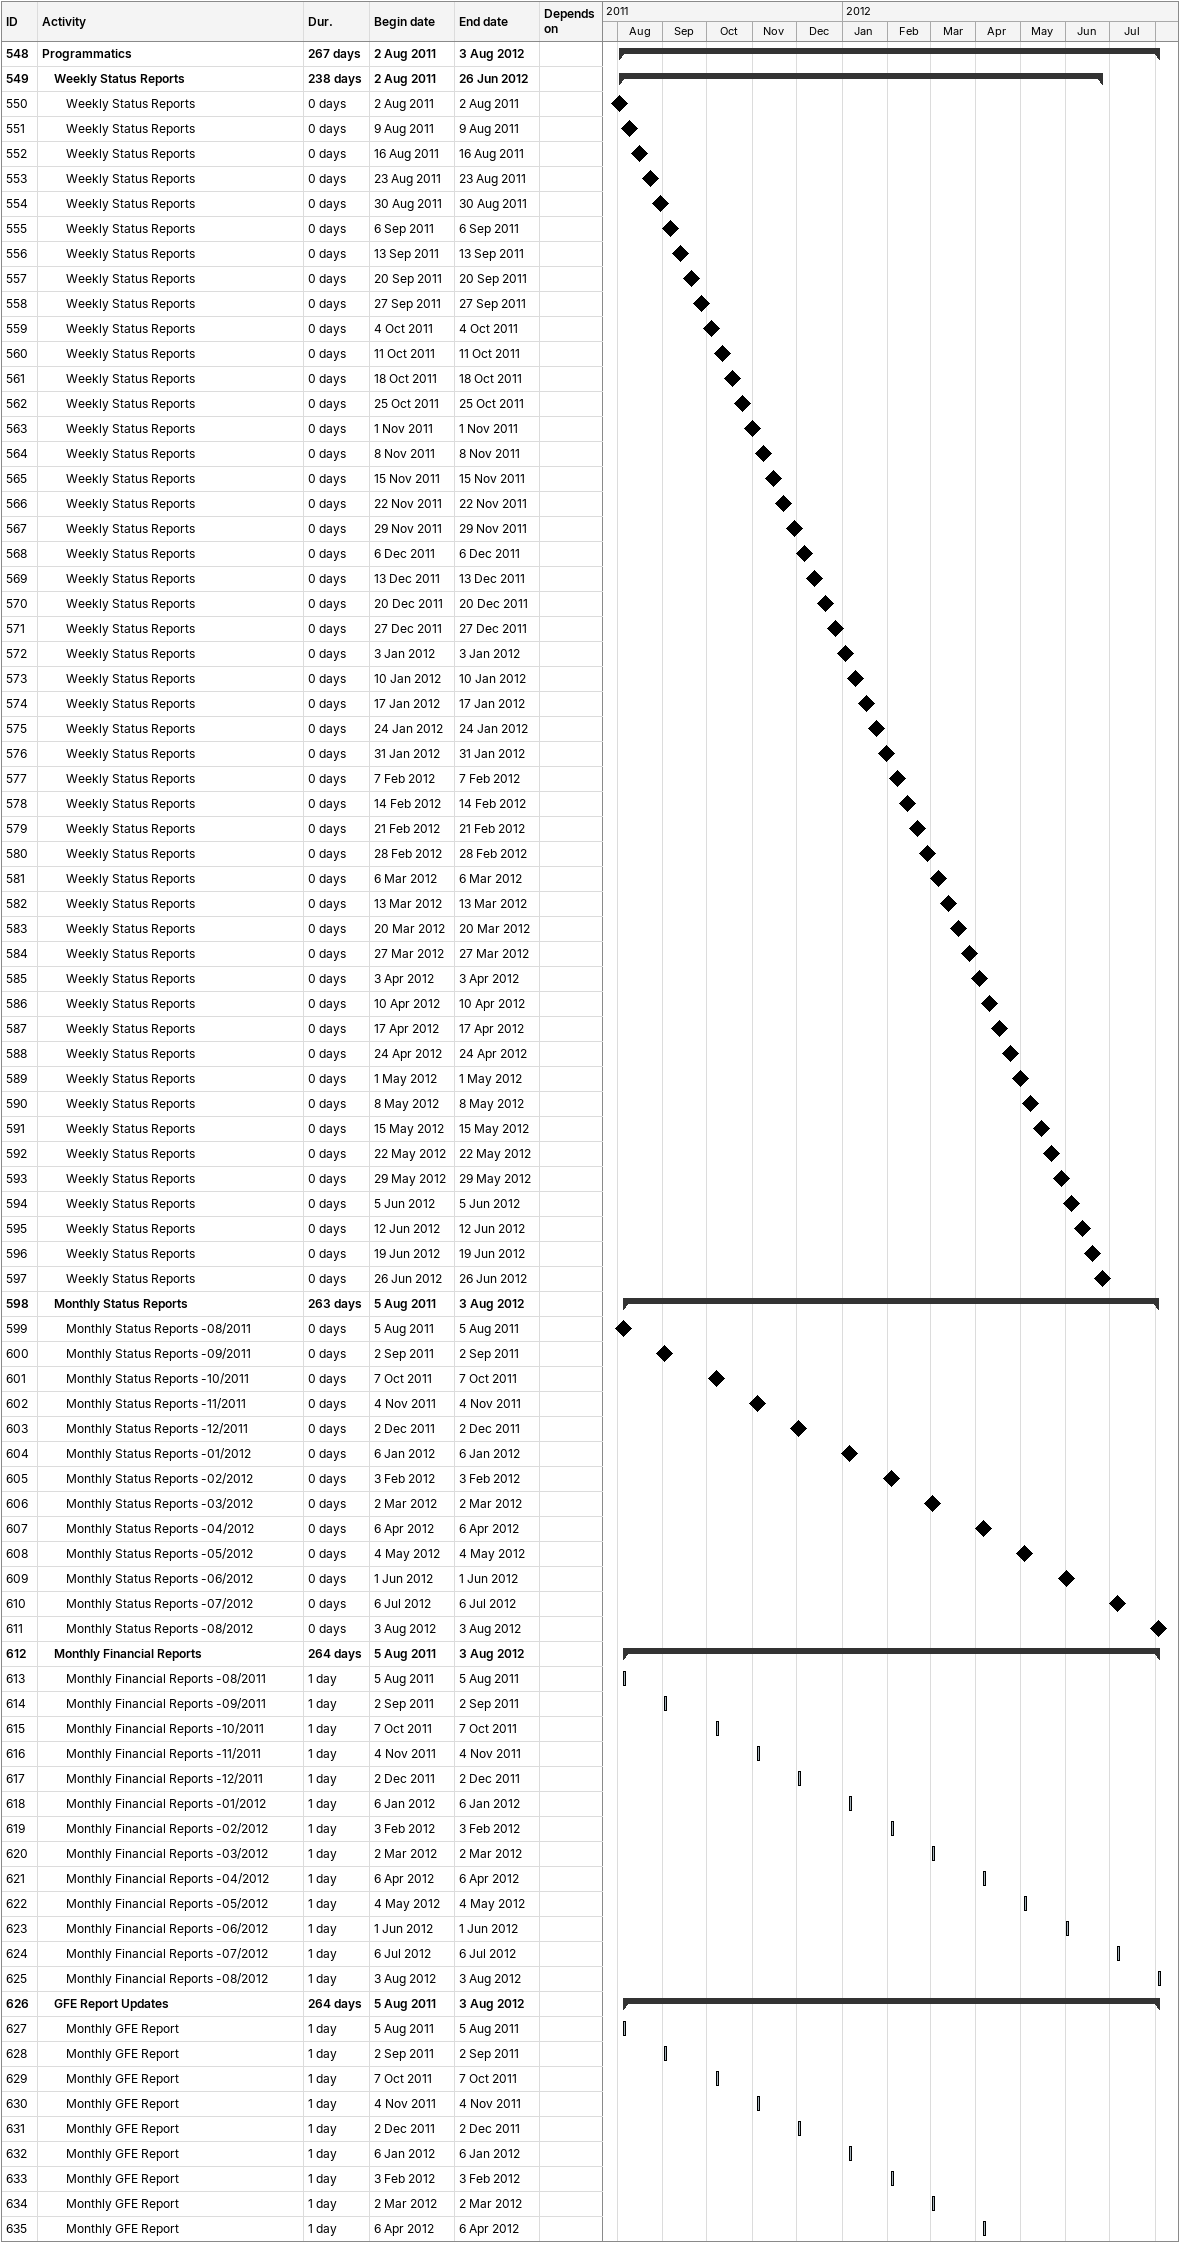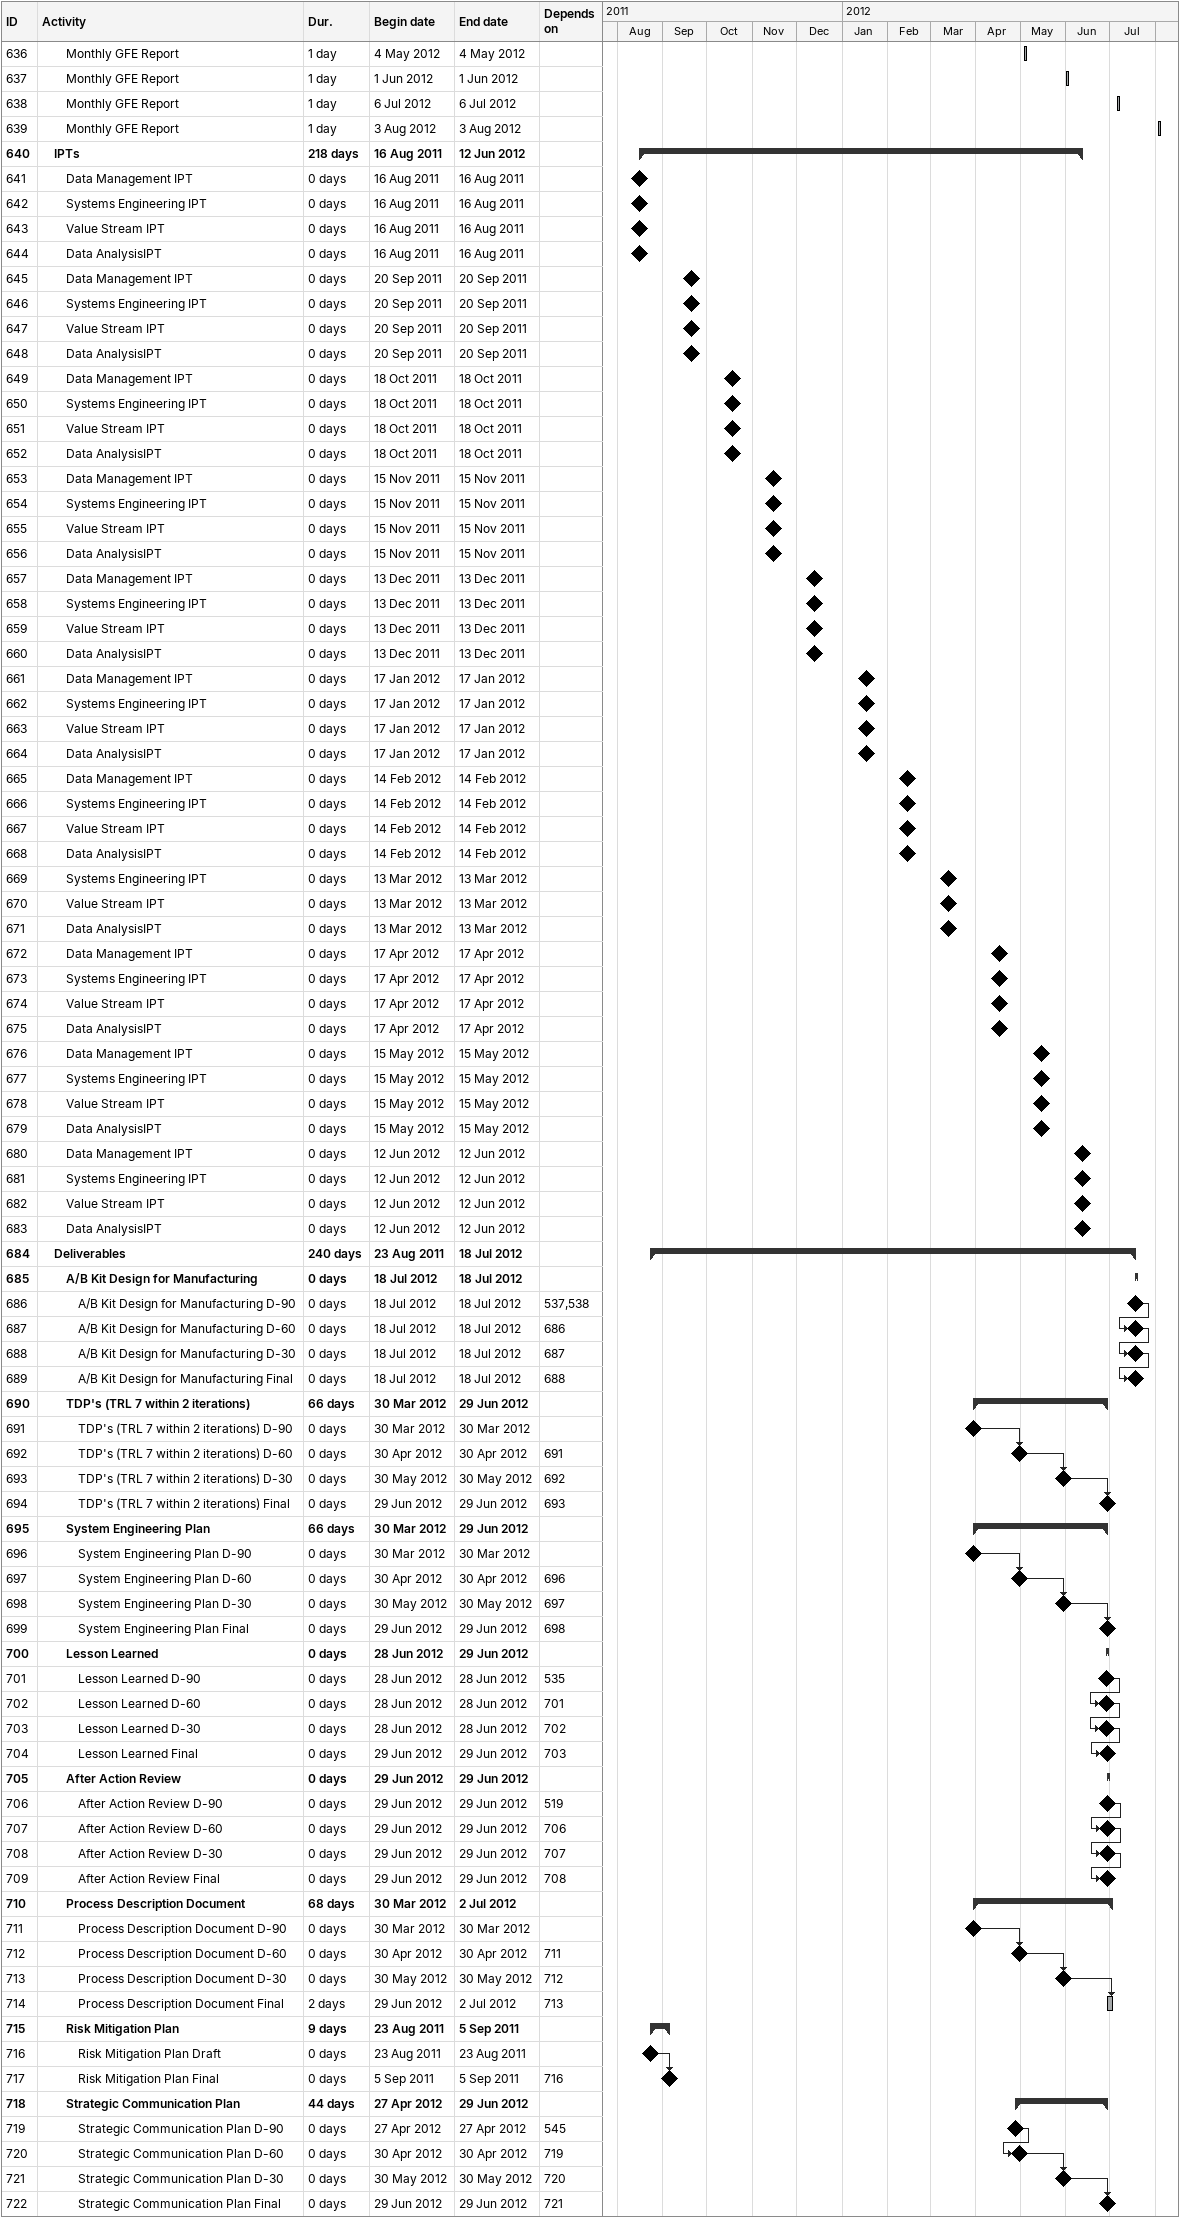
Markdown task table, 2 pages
| ID | Level | Task | Duration | Start | Finish | Predecessors |
|---|---|---|---|---|---|---|
| 548 | 1 | **Programmatics** | 267d | 2011-08-02 | 2012-08-03 |  |
| 549 | 2 | **Weekly Status Reports** | 238d | 2011-08-02 | 2012-06-26 |  |
| 550 | 3 | Weekly Status Reports | 0d | 2011-08-02 | 2011-08-02 |  |
| 551 | 3 | Weekly Status Reports | 0d | 2011-08-09 | 2011-08-09 |  |
| 552 | 3 | Weekly Status Reports | 0d | 2011-08-16 | 2011-08-16 |  |
| 553 | 3 | Weekly Status Reports | 0d | 2011-08-23 | 2011-08-23 |  |
| 554 | 3 | Weekly Status Reports | 0d | 2011-08-30 | 2011-08-30 |  |
| 555 | 3 | Weekly Status Reports | 0d | 2011-09-06 | 2011-09-06 |  |
| 556 | 3 | Weekly Status Reports | 0d | 2011-09-13 | 2011-09-13 |  |
| 557 | 3 | Weekly Status Reports | 0d | 2011-09-20 | 2011-09-20 |  |
| 558 | 3 | Weekly Status Reports | 0d | 2011-09-27 | 2011-09-27 |  |
| 559 | 3 | Weekly Status Reports | 0d | 2011-10-04 | 2011-10-04 |  |
| 560 | 3 | Weekly Status Reports | 0d | 2011-10-11 | 2011-10-11 |  |
| 561 | 3 | Weekly Status Reports | 0d | 2011-10-18 | 2011-10-18 |  |
| 562 | 3 | Weekly Status Reports | 0d | 2011-10-25 | 2011-10-25 |  |
| 563 | 3 | Weekly Status Reports | 0d | 2011-11-01 | 2011-11-01 |  |
| 564 | 3 | Weekly Status Reports | 0d | 2011-11-08 | 2011-11-08 |  |
| 565 | 3 | Weekly Status Reports | 0d | 2011-11-15 | 2011-11-15 |  |
| 566 | 3 | Weekly Status Reports | 0d | 2011-11-22 | 2011-11-22 |  |
| 567 | 3 | Weekly Status Reports | 0d | 2011-11-29 | 2011-11-29 |  |
| 568 | 3 | Weekly Status Reports | 0d | 2011-12-06 | 2011-12-06 |  |
| 569 | 3 | Weekly Status Reports | 0d | 2011-12-13 | 2011-12-13 |  |
| 570 | 3 | Weekly Status Reports | 0d | 2011-12-20 | 2011-12-20 |  |
| 571 | 3 | Weekly Status Reports | 0d | 2011-12-27 | 2011-12-27 |  |
| 572 | 3 | Weekly Status Reports | 0d | 2012-01-03 | 2012-01-03 |  |
| 573 | 3 | Weekly Status Reports | 0d | 2012-01-10 | 2012-01-10 |  |
| 574 | 3 | Weekly Status Reports | 0d | 2012-01-17 | 2012-01-17 |  |
| 575 | 3 | Weekly Status Reports | 0d | 2012-01-24 | 2012-01-24 |  |
| 576 | 3 | Weekly Status Reports | 0d | 2012-01-31 | 2012-01-31 |  |
| 577 | 3 | Weekly Status Reports | 0d | 2012-02-07 | 2012-02-07 |  |
| 578 | 3 | Weekly Status Reports | 0d | 2012-02-14 | 2012-02-14 |  |
| 579 | 3 | Weekly Status Reports | 0d | 2012-02-21 | 2012-02-21 |  |
| 580 | 3 | Weekly Status Reports | 0d | 2012-02-28 | 2012-02-28 |  |
| 581 | 3 | Weekly Status Reports | 0d | 2012-03-06 | 2012-03-06 |  |
| 582 | 3 | Weekly Status Reports | 0d | 2012-03-13 | 2012-03-13 |  |
| 583 | 3 | Weekly Status Reports | 0d | 2012-03-20 | 2012-03-20 |  |
| 584 | 3 | Weekly Status Reports | 0d | 2012-03-27 | 2012-03-27 |  |
| 585 | 3 | Weekly Status Reports | 0d | 2012-04-03 | 2012-04-03 |  |
| 586 | 3 | Weekly Status Reports | 0d | 2012-04-10 | 2012-04-10 |  |
| 587 | 3 | Weekly Status Reports | 0d | 2012-04-17 | 2012-04-17 |  |
| 588 | 3 | Weekly Status Reports | 0d | 2012-04-24 | 2012-04-24 |  |
| 589 | 3 | Weekly Status Reports | 0d | 2012-05-01 | 2012-05-01 |  |
| 590 | 3 | Weekly Status Reports | 0d | 2012-05-08 | 2012-05-08 |  |
| 591 | 3 | Weekly Status Reports | 0d | 2012-05-15 | 2012-05-15 |  |
| 592 | 3 | Weekly Status Reports | 0d | 2012-05-22 | 2012-05-22 |  |
| 593 | 3 | Weekly Status Reports | 0d | 2012-05-29 | 2012-05-29 |  |
| 594 | 3 | Weekly Status Reports | 0d | 2012-06-05 | 2012-06-05 |  |
| 595 | 3 | Weekly Status Reports | 0d | 2012-06-12 | 2012-06-12 |  |
| 596 | 3 | Weekly Status Reports | 0d | 2012-06-19 | 2012-06-19 |  |
| 597 | 3 | Weekly Status Reports | 0d | 2012-06-26 | 2012-06-26 |  |
| 598 | 2 | **Monthly Status Reports** | 263d | 2011-08-05 | 2012-08-03 |  |
| 599 | 3 | Monthly Status Reports -08/2011 | 0d | 2011-08-05 | 2011-08-05 |  |
| 600 | 3 | Monthly Status Reports -09/2011 | 0d | 2011-09-02 | 2011-09-02 |  |
| 601 | 3 | Monthly Status Reports -10/2011 | 0d | 2011-10-07 | 2011-10-07 |  |
| 602 | 3 | Monthly Status Reports -11/2011 | 0d | 2011-11-04 | 2011-11-04 |  |
| 603 | 3 | Monthly Status Reports -12/2011 | 0d | 2011-12-02 | 2011-12-02 |  |
| 604 | 3 | Monthly Status Reports -01/2012 | 0d | 2012-01-06 | 2012-01-06 |  |
| 605 | 3 | Monthly Status Reports -02/2012 | 0d | 2012-02-03 | 2012-02-03 |  |
| 606 | 3 | Monthly Status Reports -03/2012 | 0d | 2012-03-02 | 2012-03-02 |  |
| 607 | 3 | Monthly Status Reports -04/2012 | 0d | 2012-04-06 | 2012-04-06 |  |
| 608 | 3 | Monthly Status Reports -05/2012 | 0d | 2012-05-04 | 2012-05-04 |  |
| 609 | 3 | Monthly Status Reports -06/2012 | 0d | 2012-06-01 | 2012-06-01 |  |
| 610 | 3 | Monthly Status Reports -07/2012 | 0d | 2012-07-06 | 2012-07-06 |  |
| 611 | 3 | Monthly Status Reports -08/2012 | 0d | 2012-08-03 | 2012-08-03 |  |
| 612 | 2 | **Monthly Financial Reports** | 264d | 2011-08-05 | 2012-08-03 |  |
| 613 | 3 | Monthly Financial Reports -08/2011 | 1d | 2011-08-05 | 2011-08-05 |  |
| 614 | 3 | Monthly Financial Reports -09/2011 | 1d | 2011-09-02 | 2011-09-02 |  |
| 615 | 3 | Monthly Financial Reports -10/2011 | 1d | 2011-10-07 | 2011-10-07 |  |
| 616 | 3 | Monthly Financial Reports -11/2011 | 1d | 2011-11-04 | 2011-11-04 |  |
| 617 | 3 | Monthly Financial Reports -12/2011 | 1d | 2011-12-02 | 2011-12-02 |  |
| 618 | 3 | Monthly Financial Reports -01/2012 | 1d | 2012-01-06 | 2012-01-06 |  |
| 619 | 3 | Monthly Financial Reports -02/2012 | 1d | 2012-02-03 | 2012-02-03 |  |
| 620 | 3 | Monthly Financial Reports -03/2012 | 1d | 2012-03-02 | 2012-03-02 |  |
| 621 | 3 | Monthly Financial Reports -04/2012 | 1d | 2012-04-06 | 2012-04-06 |  |
| 622 | 3 | Monthly Financial Reports -05/2012 | 1d | 2012-05-04 | 2012-05-04 |  |
| 623 | 3 | Monthly Financial Reports -06/2012 | 1d | 2012-06-01 | 2012-06-01 |  |
| 624 | 3 | Monthly Financial Reports -07/2012 | 1d | 2012-07-06 | 2012-07-06 |  |
| 625 | 3 | Monthly Financial Reports -08/2012 | 1d | 2012-08-03 | 2012-08-03 |  |
| 626 | 2 | **GFE Report Updates** | 264d | 2011-08-05 | 2012-08-03 |  |
| 627 | 3 | Monthly GFE Report | 1d | 2011-08-05 | 2011-08-05 |  |
| 628 | 3 | Monthly GFE Report | 1d | 2011-09-02 | 2011-09-02 |  |
| 629 | 3 | Monthly GFE Report | 1d | 2011-10-07 | 2011-10-07 |  |
| 630 | 3 | Monthly GFE Report | 1d | 2011-11-04 | 2011-11-04 |  |
| 631 | 3 | Monthly GFE Report | 1d | 2011-12-02 | 2011-12-02 |  |
| 632 | 3 | Monthly GFE Report | 1d | 2012-01-06 | 2012-01-06 |  |
| 633 | 3 | Monthly GFE Report | 1d | 2012-02-03 | 2012-02-03 |  |
| 634 | 3 | Monthly GFE Report | 1d | 2012-03-02 | 2012-03-02 |  |
| 635 | 3 | Monthly GFE Report | 1d | 2012-04-06 | 2012-04-06 |  |
| 636 | 3 | Monthly GFE Report | 1d | 2012-05-04 | 2012-05-04 |  |
| 637 | 3 | Monthly GFE Report | 1d | 2012-06-01 | 2012-06-01 |  |
| 638 | 3 | Monthly GFE Report | 1d | 2012-07-06 | 2012-07-06 |  |
| 639 | 3 | Monthly GFE Report | 1d | 2012-08-03 | 2012-08-03 |  |
| 640 | 2 | **IPTs** | 218d | 2011-08-16 | 2012-06-12 |  |
| 641 | 3 | Data Management IPT | 0d | 2011-08-16 | 2011-08-16 |  |
| 642 | 3 | Systems Engineering IPT | 0d | 2011-08-16 | 2011-08-16 |  |
| 643 | 3 | Value Stream IPT | 0d | 2011-08-16 | 2011-08-16 |  |
| 644 | 3 | Data AnalysisIPT | 0d | 2011-08-16 | 2011-08-16 |  |
| 645 | 3 | Data Management IPT | 0d | 2011-09-20 | 2011-09-20 |  |
| 646 | 3 | Systems Engineering IPT | 0d | 2011-09-20 | 2011-09-20 |  |
| 647 | 3 | Value Stream IPT | 0d | 2011-09-20 | 2011-09-20 |  |
| 648 | 3 | Data AnalysisIPT | 0d | 2011-09-20 | 2011-09-20 |  |
| 649 | 3 | Data Management IPT | 0d | 2011-10-18 | 2011-10-18 |  |
| 650 | 3 | Systems Engineering IPT | 0d | 2011-10-18 | 2011-10-18 |  |
| 651 | 3 | Value Stream IPT | 0d | 2011-10-18 | 2011-10-18 |  |
| 652 | 3 | Data AnalysisIPT | 0d | 2011-10-18 | 2011-10-18 |  |
| 653 | 3 | Data Management IPT | 0d | 2011-11-15 | 2011-11-15 |  |
| 654 | 3 | Systems Engineering IPT | 0d | 2011-11-15 | 2011-11-15 |  |
| 655 | 3 | Value Stream IPT | 0d | 2011-11-15 | 2011-11-15 |  |
| 656 | 3 | Data AnalysisIPT | 0d | 2011-11-15 | 2011-11-15 |  |
| 657 | 3 | Data Management IPT | 0d | 2011-12-13 | 2011-12-13 |  |
| 658 | 3 | Systems Engineering IPT | 0d | 2011-12-13 | 2011-12-13 |  |
| 659 | 3 | Value Stream IPT | 0d | 2011-12-13 | 2011-12-13 |  |
| 660 | 3 | Data AnalysisIPT | 0d | 2011-12-13 | 2011-12-13 |  |
| 661 | 3 | Data Management IPT | 0d | 2012-01-17 | 2012-01-17 |  |
| 662 | 3 | Systems Engineering IPT | 0d | 2012-01-17 | 2012-01-17 |  |
| 663 | 3 | Value Stream IPT | 0d | 2012-01-17 | 2012-01-17 |  |
| 664 | 3 | Data AnalysisIPT | 0d | 2012-01-17 | 2012-01-17 |  |
| 665 | 3 | Data Management IPT | 0d | 2012-02-14 | 2012-02-14 |  |
| 666 | 3 | Systems Engineering IPT | 0d | 2012-02-14 | 2012-02-14 |  |
| 667 | 3 | Value Stream IPT | 0d | 2012-02-14 | 2012-02-14 |  |
| 668 | 3 | Data AnalysisIPT | 0d | 2012-02-14 | 2012-02-14 |  |
| 669 | 3 | Systems Engineering IPT | 0d | 2012-03-13 | 2012-03-13 |  |
| 670 | 3 | Value Stream IPT | 0d | 2012-03-13 | 2012-03-13 |  |
| 671 | 3 | Data AnalysisIPT | 0d | 2012-03-13 | 2012-03-13 |  |
| 672 | 3 | Data Management IPT | 0d | 2012-04-17 | 2012-04-17 |  |
| 673 | 3 | Systems Engineering IPT | 0d | 2012-04-17 | 2012-04-17 |  |
| 674 | 3 | Value Stream IPT | 0d | 2012-04-17 | 2012-04-17 |  |
| 675 | 3 | Data AnalysisIPT | 0d | 2012-04-17 | 2012-04-17 |  |
| 676 | 3 | Data Management IPT | 0d | 2012-05-15 | 2012-05-15 |  |
| 677 | 3 | Systems Engineering IPT | 0d | 2012-05-15 | 2012-05-15 |  |
| 678 | 3 | Value Stream IPT | 0d | 2012-05-15 | 2012-05-15 |  |
| 679 | 3 | Data AnalysisIPT | 0d | 2012-05-15 | 2012-05-15 |  |
| 680 | 3 | Data Management IPT | 0d | 2012-06-12 | 2012-06-12 |  |
| 681 | 3 | Systems Engineering IPT | 0d | 2012-06-12 | 2012-06-12 |  |
| 682 | 3 | Value Stream IPT | 0d | 2012-06-12 | 2012-06-12 |  |
| 683 | 3 | Data AnalysisIPT | 0d | 2012-06-12 | 2012-06-12 |  |
| 684 | 2 | **Deliverables** | 240d | 2011-08-23 | 2012-07-18 |  |
| 685 | 3 | **A/B Kit Design for Manufacturing** | 0d | 2012-07-18 | 2012-07-18 |  |
| 686 | 4 | A/B Kit Design for Manufacturing D-90 | 0d | 2012-07-18 | 2012-07-18 | 537, 538 |
| 687 | 4 | A/B Kit Design for Manufacturing D-60 | 0d | 2012-07-18 | 2012-07-18 | 686 |
| 688 | 4 | A/B Kit Design for Manufacturing D-30 | 0d | 2012-07-18 | 2012-07-18 | 687 |
| 689 | 4 | A/B Kit Design for Manufacturing Final | 0d | 2012-07-18 | 2012-07-18 | 688 |
| 690 | 3 | **TDP's (TRL 7 within 2 iterations)** | 66d | 2012-03-30 | 2012-06-29 |  |
| 691 | 4 | TDP's (TRL 7 within 2 iterations) D-90 | 0d | 2012-03-30 | 2012-03-30 |  |
| 692 | 4 | TDP's (TRL 7 within 2 iterations) D-60 | 0d | 2012-04-30 | 2012-04-30 | 691 |
| 693 | 4 | TDP's (TRL 7 within 2 iterations) D-30 | 0d | 2012-05-30 | 2012-05-30 | 692 |
| 694 | 4 | TDP's (TRL 7 within 2 iterations) Final | 0d | 2012-06-29 | 2012-06-29 | 693 |
| 695 | 3 | **System Engineering Plan** | 66d | 2012-03-30 | 2012-06-29 |  |
| 696 | 4 | System Engineering Plan D-90 | 0d | 2012-03-30 | 2012-03-30 |  |
| 697 | 4 | System Engineering Plan D-60 | 0d | 2012-04-30 | 2012-04-30 | 696 |
| 698 | 4 | System Engineering Plan D-30 | 0d | 2012-05-30 | 2012-05-30 | 697 |
| 699 | 4 | System Engineering Plan Final | 0d | 2012-06-29 | 2012-06-29 | 698 |
| 700 | 3 | **Lesson Learned** | 0d | 2012-06-28 | 2012-06-29 |  |
| 701 | 4 | Lesson Learned D-90 | 0d | 2012-06-28 | 2012-06-28 | 535 |
| 702 | 4 | Lesson Learned D-60 | 0d | 2012-06-28 | 2012-06-28 | 701 |
| 703 | 4 | Lesson Learned D-30 | 0d | 2012-06-28 | 2012-06-28 | 702 |
| 704 | 4 | Lesson Learned Final | 0d | 2012-06-29 | 2012-06-29 | 703 |
| 705 | 3 | **After Action Review** | 0d | 2012-06-29 | 2012-06-29 |  |
| 706 | 4 | After Action Review D-90 | 0d | 2012-06-29 | 2012-06-29 | 519 |
| 707 | 4 | After Action Review D-60 | 0d | 2012-06-29 | 2012-06-29 | 706 |
| 708 | 4 | After Action Review D-30 | 0d | 2012-06-29 | 2012-06-29 | 707 |
| 709 | 4 | After Action Review Final | 0d | 2012-06-29 | 2012-06-29 | 708 |
| 710 | 3 | **Process Description Document** | 68d | 2012-03-30 | 2012-07-02 |  |
| 711 | 4 | Process Description Document D-90 | 0d | 2012-03-30 | 2012-03-30 |  |
| 712 | 4 | Process Description Document D-60 | 0d | 2012-04-30 | 2012-04-30 | 711 |
| 713 | 4 | Process Description Document D-30 | 0d | 2012-05-30 | 2012-05-30 | 712 |
| 714 | 4 | Process Description Document Final | 2d | 2012-06-29 | 2012-07-02 | 713 |
| 715 | 3 | **Risk Mitigation Plan** | 9d | 2011-08-23 | 2011-09-05 |  |
| 716 | 4 | Risk Mitigation Plan Draft | 0d | 2011-08-23 | 2011-08-23 |  |
| 717 | 4 | Risk Mitigation Plan Final | 0d | 2011-09-05 | 2011-09-05 | 716 |
| 718 | 3 | **Strategic Communication Plan** | 44d | 2012-04-27 | 2012-06-29 |  |
| 719 | 4 | Strategic Communication Plan D-90 | 0d | 2012-04-27 | 2012-04-27 | 545 |
| 720 | 4 | Strategic Communication Plan D-60 | 0d | 2012-04-30 | 2012-04-30 | 719 |
| 721 | 4 | Strategic Communication Plan D-30 | 0d | 2012-05-30 | 2012-05-30 | 720 |
| 722 | 4 | Strategic Communication Plan Final | 0d | 2012-06-29 | 2012-06-29 | 721 |
